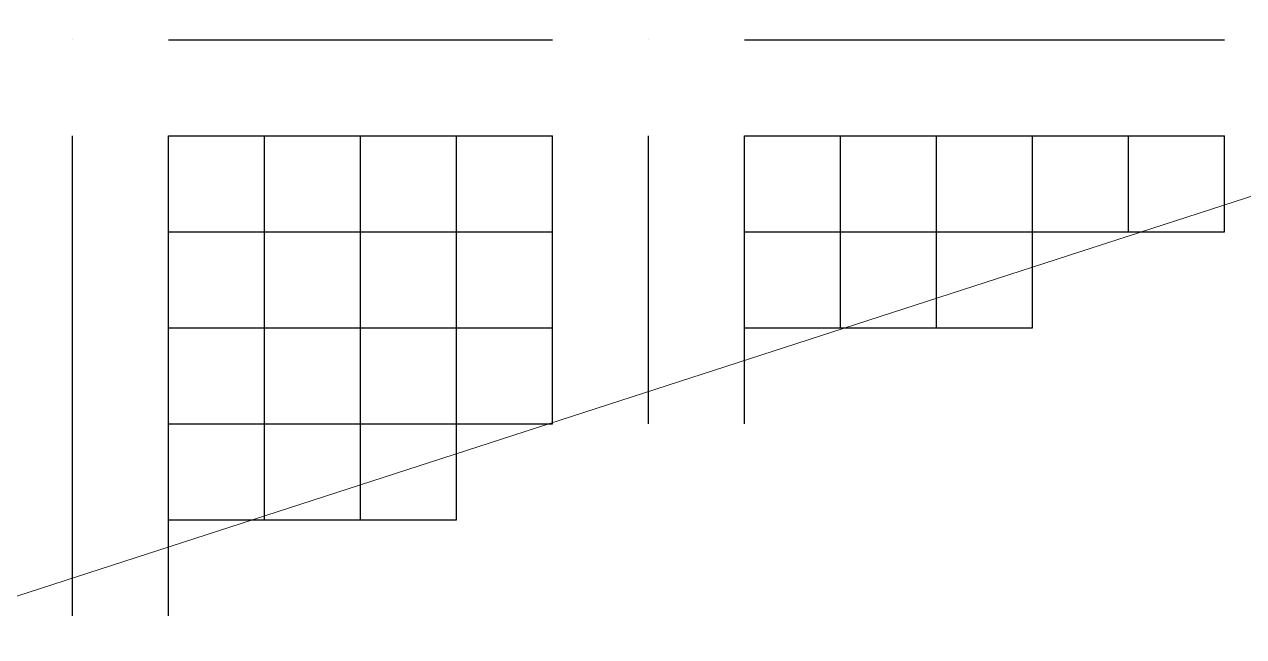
# Model space of a CAD drawing. Header units: millimetres. Extents: x 6 to 745025, y -1528 to 119936.
# Drawn here: x 183.889 to 184.427, y 109.267 to 109.537 of the extents above; entities that cross this region are included whole.
import ezdxf

# ---------------------------------------------------------------- set-up
doc = ezdxf.new("R2010")
doc.units = ezdxf.units.MM
doc.header["$MEASUREMENT"] = 0
doc.layers.get('0').update_dxf_attribs({"linetype": 'CONTINUOUS'})

msp = doc.modelspace()

# ---------------------------------------------------------------- linework, layer by layer
at = {"color": 0, "linetype": 'Continuous', "lineweight": 25, "true_color": 0x000005}
for p, q in [((183.91011, 109.53044), (183.91011, 109.53044)), ((183.91011, 109.53044), (183.91011, 109.53044)), ((183.91011, 109.53044), (183.91011, 109.53044)), ((183.91011, 109.53044), (183.91011, 109.53044)), ((183.91011, 109.53044), (183.91011, 109.53044)), ((183.91011, 109.53044), (183.91011, 109.53044)), ((183.91011, 109.53044), (183.91011, 109.53044)), ((183.91011, 109.53044), (183.91011, 109.53044)), ((183.91011, 109.53044), (183.91011, 109.53044)), ((183.91011, 109.53044), (183.91011, 109.53044)), ((183.91011, 109.53044), (183.91011, 109.53044)), ((183.91011, 109.53044), (183.91011, 109.53044)), ((183.91011, 109.53044), (183.91011, 109.53044)), ((183.91011, 109.53044), (183.91011, 109.53044)), ((183.95244, 109.53044), (183.95244, 109.53044)), ((183.95244, 109.53044), (183.95244, 109.53044)), ((183.95244, 109.53044), (183.95244, 109.53044)), ((183.95244, 109.53044), (183.95244, 109.53044)), ((183.95244, 109.53044), (183.95244, 109.53044)), ((183.95244, 109.53044), (183.95244, 109.53044)), ((183.95244, 109.53044), (183.95244, 109.53044)), ((183.95244, 109.53044), (183.95244, 109.53044)), ((183.99477, 109.53044), (183.99477, 109.53044)), ((183.99477, 109.53044), (183.99477, 109.53044)), ((183.99477, 109.53044), (183.99477, 109.53044)), ((183.99477, 109.53044), (183.99477, 109.53044)), ((183.99477, 109.53044), (183.99477, 109.53044)), ((183.99477, 109.53044), (183.99477, 109.53044)), ((183.99477, 109.53044), (183.99477, 109.53044)), ((184.03711, 109.53044), (184.03711, 109.53044)), ((184.03711, 109.53044), (184.03711, 109.53044)), ((184.03711, 109.53044), (184.03711, 109.53044)), ((184.03711, 109.53044), (184.03711, 109.53044)), ((184.03711, 109.53044), (184.03711, 109.53044)), ((184.03711, 109.53044), (184.03711, 109.53044)), ((184.03711, 109.53044), (184.03711, 109.53044)), ((184.07944, 109.53044), (184.07944, 109.53044)), ((184.07944, 109.53044), (184.07944, 109.53044)), ((184.07944, 109.53044), (184.07944, 109.53044)), ((184.07944, 109.53044), (184.07944, 109.53044)), ((184.07944, 109.53044), (184.07944, 109.53044)), ((184.07944, 109.53044), (184.07944, 109.53044)), ((184.07944, 109.53044), (184.07944, 109.53044)), ((184.12177, 109.53044), (184.12177, 109.53044)), ((184.12177, 109.53044), (184.12177, 109.53044)), ((184.12177, 109.53044), (184.12177, 109.53044)), ((184.12177, 109.53044), (184.12177, 109.53044)), ((184.12177, 109.53044), (184.12177, 109.53044)), ((184.12177, 109.53044), (184.12177, 109.53044)), ((184.12177, 109.53044), (184.12177, 109.53044)), ((184.16411, 109.53044), (184.16411, 109.53044)), ((184.16411, 109.53044), (184.16411, 109.53044)), ((184.16411, 109.53044), (184.16411, 109.53044)), ((184.16411, 109.53044), (184.16411, 109.53044)), ((184.16411, 109.53044), (184.16411, 109.53044)), ((184.16411, 109.53044), (184.16411, 109.53044)), ((184.16411, 109.53044), (184.16411, 109.53044)), ((184.16411, 109.53044), (184.16411, 109.53044)), ((184.16411, 109.53044), (184.16411, 109.53044)), ((184.16411, 109.53044), (184.16411, 109.53044)), ((184.16411, 109.53044), (184.16411, 109.53044)), ((184.16411, 109.53044), (184.16411, 109.53044)), ((184.16411, 109.53044), (184.16411, 109.53044)), ((184.16411, 109.53044), (184.16411, 109.53044)), ((184.20644, 109.53044), (184.20644, 109.53044)), ((184.20644, 109.53044), (184.20644, 109.53044)), ((184.20644, 109.53044), (184.20644, 109.53044)), ((184.20644, 109.53044), (184.20644, 109.53044)), ((184.20644, 109.53044), (184.20644, 109.53044)), ((184.20644, 109.53044), (184.20644, 109.53044)), ((184.20644, 109.53044), (184.20644, 109.53044)), ((184.20644, 109.53044), (184.20644, 109.53044)), ((184.24877, 109.53044), (184.24877, 109.53044)), ((184.24877, 109.53044), (184.24877, 109.53044)), ((184.24877, 109.53044), (184.24877, 109.53044)), ((184.24877, 109.53044), (184.24877, 109.53044)), ((184.24877, 109.53044), (184.24877, 109.53044)), ((184.24877, 109.53044), (184.24877, 109.53044)), ((184.24877, 109.53044), (184.24877, 109.53044)), ((184.29111, 109.53044), (184.29111, 109.53044)), ((184.29111, 109.53044), (184.29111, 109.53044)), ((184.29111, 109.53044), (184.29111, 109.53044)), ((184.29111, 109.53044), (184.29111, 109.53044)), ((184.29111, 109.53044), (184.29111, 109.53044)), ((184.29111, 109.53044), (184.29111, 109.53044)), ((184.29111, 109.53044), (184.29111, 109.53044)), ((184.33344, 109.53044), (184.33344, 109.53044)), ((184.33344, 109.53044), (184.33344, 109.53044)), ((184.33344, 109.53044), (184.33344, 109.53044)), ((184.33344, 109.53044), (184.33344, 109.53044)), ((184.33344, 109.53044), (184.33344, 109.53044)), ((184.33344, 109.53044), (184.33344, 109.53044)), ((184.33344, 109.53044), (184.33344, 109.53044)), ((184.37577, 109.53044), (184.37577, 109.53044)), ((184.37577, 109.53044), (184.37577, 109.53044)), ((184.37577, 109.53044), (184.37577, 109.53044)), ((184.37577, 109.53044), (184.37577, 109.53044)), ((184.37577, 109.53044), (184.37577, 109.53044)), ((184.37577, 109.53044), (184.37577, 109.53044)), ((184.37577, 109.53044), (184.37577, 109.53044)), ((184.41811, 109.53044), (184.41811, 109.53044)), ((184.41811, 109.53044), (184.41811, 109.53044)), ((184.41811, 109.53044), (184.41811, 109.53044)), ((184.41811, 109.53044), (184.41811, 109.53044)), ((184.41811, 109.53044), (184.41811, 109.53044)), ((184.41811, 109.53044), (184.41811, 109.53044)), ((184.41811, 109.53044), (184.41811, 109.53044)), ((183.91011, 109.48811), (183.91011, 109.48811)), ((183.91011, 109.48811), (183.91011, 109.48811)), ((183.91011, 109.48811), (183.91011, 109.48811)), ((183.91011, 109.48811), (183.91011, 109.48811)), ((183.91011, 109.48811), (183.91011, 109.48811)), ((183.91011, 109.48811), (183.91011, 109.48811)), ((183.91011, 109.48811), (183.91011, 109.48811)), ((184.16411, 109.48811), (184.16411, 109.48811)), ((184.16411, 109.48811), (184.16411, 109.48811)), ((184.16411, 109.48811), (184.16411, 109.48811)), ((184.16411, 109.48811), (184.16411, 109.48811)), ((184.16411, 109.48811), (184.16411, 109.48811)), ((184.16411, 109.48811), (184.16411, 109.48811)), ((184.16411, 109.48811), (184.16411, 109.48811)), ((184.33344, 109.44578), (184.33344, 109.48811)), ((184.33344, 109.44578), (184.33344, 109.48811)), ((184.37577, 109.44578), (184.37577, 109.48811)), ((184.37577, 109.44578), (184.37577, 109.48811)), ((184.37577, 109.44578), (184.37577, 109.48811)), ((184.37577, 109.44578), (184.37577, 109.48811)), ((184.37577, 109.44578), (184.37577, 109.48811)), ((184.37577, 109.44578), (184.37577, 109.48811)), ((184.37577, 109.44578), (184.37577, 109.48811)), ((184.41811, 109.44578), (184.41811, 109.48811)), ((184.41811, 109.44578), (184.41811, 109.48811)), ((184.41811, 109.44578), (184.41811, 109.48811)), ((184.41811, 109.44578), (184.41811, 109.48811)), ((184.41811, 109.44578), (184.41811, 109.48811)), ((184.41811, 109.44578), (184.41811, 109.48811)), ((184.41811, 109.44578), (184.41811, 109.48811)), ((183.91011, 109.44578), (183.91011, 109.44578)), ((183.91011, 109.44578), (183.91011, 109.44578)), ((183.91011, 109.44578), (183.91011, 109.44578)), ((183.91011, 109.44578), (183.91011, 109.44578)), ((183.91011, 109.44578), (183.91011, 109.44578)), ((183.91011, 109.44578), (183.91011, 109.44578)), ((183.91011, 109.44578), (183.91011, 109.44578)), ((184.16411, 109.44578), (184.16411, 109.44578)), ((184.16411, 109.44578), (184.16411, 109.44578)), ((184.16411, 109.44578), (184.16411, 109.44578)), ((184.16411, 109.44578), (184.16411, 109.44578)), ((184.16411, 109.44578), (184.16411, 109.44578)), ((184.16411, 109.44578), (184.16411, 109.44578)), ((184.16411, 109.44578), (184.16411, 109.44578)), ((183.91011, 109.40344), (183.91011, 109.40344)), ((183.91011, 109.40344), (183.91011, 109.40344)), ((183.91011, 109.40344), (183.91011, 109.40344)), ((183.91011, 109.40344), (183.91011, 109.40344)), ((183.91011, 109.40344), (183.91011, 109.40344)), ((183.91011, 109.40344), (183.91011, 109.40344)), ((183.91011, 109.40344), (183.91011, 109.40344)), ((184.16411, 109.40344), (184.16411, 109.40344)), ((184.16411, 109.40344), (184.16411, 109.40344)), ((184.16411, 109.40344), (184.16411, 109.40344)), ((184.16411, 109.40344), (184.16411, 109.40344)), ((184.16411, 109.40344), (184.16411, 109.40344)), ((184.16411, 109.40344), (184.16411, 109.40344)), ((184.16411, 109.40344), (184.16411, 109.40344)), ((184.20644, 109.40344), (184.24877, 109.40344)), ((184.20644, 109.40344), (184.24877, 109.40344)), ((184.20644, 109.40344), (184.20644, 109.40344)), ((183.91011, 109.36111), (183.91011, 109.36111)), ((183.91011, 109.36111), (183.91011, 109.36111)), ((183.91011, 109.36111), (183.91011, 109.36111)), ((183.91011, 109.36111), (183.91011, 109.36111)), ((183.91011, 109.36111), (183.91011, 109.36111)), ((183.91011, 109.36111), (183.91011, 109.36111)), ((183.91011, 109.36111), (183.91011, 109.36111)), ((184.16411, 109.36111), (184.16411, 109.36111)), ((184.16411, 109.36111), (184.16411, 109.36111)), ((184.16411, 109.36111), (184.16411, 109.36111)), ((184.16411, 109.36111), (184.16411, 109.36111)), ((184.20644, 109.36111), (184.20644, 109.36111)), ((184.20644, 109.36111), (184.20644, 109.36111)), ((183.91011, 109.31878), (183.91011, 109.31878)), ((183.91011, 109.31878), (183.91011, 109.31878)), ((183.91011, 109.31878), (183.91011, 109.31878)), ((183.91011, 109.31878), (183.91011, 109.31878)), ((183.91011, 109.31878), (183.91011, 109.31878)), ((183.91011, 109.31878), (183.91011, 109.31878)), ((183.91011, 109.31878), (183.91011, 109.31878)), ((183.95244, 109.31878), (183.99477, 109.31878)), ((183.95244, 109.31878), (183.99477, 109.31878)), ((183.95244, 109.31878), (183.95244, 109.31878)), ((183.91011, 109.27644), (183.91011, 109.27644)), ((183.91011, 109.27644), (183.91011, 109.27644)), ((183.91011, 109.27644), (183.91011, 109.27644)), ((183.91011, 109.27644), (183.91011, 109.27644)), ((183.95244, 109.27644), (183.95244, 109.27644)), ((183.95244, 109.27644), (183.95244, 109.27644))]:
    msp.add_line(p, q, dxfattribs=at)
at = {"color": 0, "linetype": 'Continuous', "lineweight": 18, "true_color": 0x000003}
msp.add_lwpolyline([(182.68244, 108.89544), (185.68811, 109.86911), (182.68244, 110.84278)], dxfattribs=at)
at = {"color": 0, "linetype": 'Continuous', "lineweight": 25, "true_color": 0x000005}
for points in [[(183.95244, 109.53044), (183.99477, 109.53044), (184.03711, 109.53044), (184.07944, 109.53044), (184.12177, 109.53044)], [(183.95244, 109.53044), (183.99477, 109.53044), (184.03711, 109.53044), (184.07944, 109.53044), (184.12177, 109.53044)], [(183.95244, 109.53044), (183.99477, 109.53044), (184.03711, 109.53044), (184.07944, 109.53044), (184.12177, 109.53044)], [(183.95244, 109.53044), (183.99477, 109.53044), (184.03711, 109.53044), (184.07944, 109.53044), (184.12177, 109.53044)], [(183.95244, 109.53044), (183.99477, 109.53044), (184.03711, 109.53044), (184.07944, 109.53044), (184.12177, 109.53044)], [(183.95244, 109.53044), (183.99477, 109.53044), (184.03711, 109.53044), (184.07944, 109.53044), (184.12177, 109.53044)], [(183.95244, 109.53044), (183.99477, 109.53044), (184.03711, 109.53044), (184.07944, 109.53044), (184.12177, 109.53044)], [(184.20644, 109.53044), (184.24877, 109.53044), (184.29111, 109.53044), (184.33344, 109.53044), (184.37577, 109.53044), (184.41811, 109.53044)], [(184.20644, 109.53044), (184.24877, 109.53044), (184.29111, 109.53044), (184.33344, 109.53044), (184.37577, 109.53044), (184.41811, 109.53044)], [(184.20644, 109.53044), (184.24877, 109.53044), (184.29111, 109.53044), (184.33344, 109.53044), (184.37577, 109.53044), (184.41811, 109.53044)], [(184.20644, 109.53044), (184.24877, 109.53044), (184.29111, 109.53044), (184.33344, 109.53044), (184.37577, 109.53044), (184.41811, 109.53044)], [(184.20644, 109.53044), (184.24877, 109.53044), (184.29111, 109.53044), (184.33344, 109.53044), (184.37577, 109.53044), (184.41811, 109.53044)], [(184.20644, 109.53044), (184.24877, 109.53044), (184.29111, 109.53044), (184.33344, 109.53044), (184.37577, 109.53044), (184.41811, 109.53044)], [(184.20644, 109.53044), (184.24877, 109.53044), (184.29111, 109.53044), (184.33344, 109.53044), (184.37577, 109.53044), (184.41811, 109.53044)], [(183.91011, 109.27644), (183.91011, 109.31878), (183.91011, 109.36111), (183.91011, 109.40344), (183.91011, 109.44578), (183.91011, 109.48811)], [(183.91011, 109.27644), (183.91011, 109.31878), (183.91011, 109.36111), (183.91011, 109.40344), (183.91011, 109.44578), (183.91011, 109.48811)], [(183.91011, 109.27644), (183.91011, 109.31878), (183.91011, 109.36111), (183.91011, 109.40344), (183.91011, 109.44578), (183.91011, 109.48811)], [(183.91011, 109.27644), (183.91011, 109.31878), (183.91011, 109.36111), (183.91011, 109.40344), (183.91011, 109.44578), (183.91011, 109.48811)], [(183.91011, 109.27644), (183.91011, 109.31878), (183.91011, 109.36111), (183.91011, 109.40344), (183.91011, 109.44578), (183.91011, 109.48811)], [(183.91011, 109.27644), (183.91011, 109.31878), (183.91011, 109.36111), (183.91011, 109.40344), (183.91011, 109.44578), (183.91011, 109.48811)], [(183.91011, 109.27644), (183.91011, 109.31878), (183.91011, 109.36111), (183.91011, 109.40344), (183.91011, 109.44578), (183.91011, 109.48811)], [(183.95244, 109.48811), (183.99477, 109.48811), (184.03711, 109.48811), (184.07944, 109.48811), (184.12177, 109.48811)], [(183.95244, 109.48811), (183.99477, 109.48811), (184.03711, 109.48811), (184.07944, 109.48811), (184.12177, 109.48811)], [(183.95244, 109.48811), (183.99477, 109.48811), (184.03711, 109.48811), (184.07944, 109.48811), (184.12177, 109.48811)], [(183.95244, 109.48811), (183.99477, 109.48811), (184.03711, 109.48811), (184.07944, 109.48811), (184.12177, 109.48811)], [(183.95244, 109.48811), (183.99477, 109.48811), (184.03711, 109.48811), (184.07944, 109.48811), (184.12177, 109.48811)], [(183.95244, 109.48811), (183.99477, 109.48811), (184.03711, 109.48811), (184.07944, 109.48811), (184.12177, 109.48811)], [(183.95244, 109.48811), (183.99477, 109.48811), (184.03711, 109.48811), (184.07944, 109.48811), (184.12177, 109.48811)], [(183.95244, 109.27644), (183.95244, 109.31878), (183.95244, 109.36111), (183.95244, 109.40344), (183.95244, 109.44578), (183.95244, 109.48811)], [(183.95244, 109.27644), (183.95244, 109.31878), (183.95244, 109.36111), (183.95244, 109.40344), (183.95244, 109.44578), (183.95244, 109.48811)], [(183.95244, 109.27644), (183.95244, 109.31878), (183.95244, 109.36111), (183.95244, 109.40344), (183.95244, 109.44578), (183.95244, 109.48811)], [(183.95244, 109.27644), (183.95244, 109.31878), (183.95244, 109.36111), (183.95244, 109.40344), (183.95244, 109.44578), (183.95244, 109.48811)], [(183.95244, 109.27644), (183.95244, 109.31878), (183.95244, 109.36111), (183.95244, 109.40344), (183.95244, 109.44578), (183.95244, 109.48811)], [(183.95244, 109.31878), (183.95244, 109.36111), (183.95244, 109.40344), (183.95244, 109.44578), (183.95244, 109.48811)], [(183.95244, 109.31878), (183.95244, 109.36111), (183.95244, 109.40344), (183.95244, 109.44578), (183.95244, 109.48811)], [(183.95244, 109.31878), (183.95244, 109.36111), (183.95244, 109.40344), (183.95244, 109.44578), (183.95244, 109.48811)], [(183.99477, 109.31878), (183.99477, 109.36111), (183.99477, 109.40344), (183.99477, 109.44578), (183.99477, 109.48811)], [(183.99477, 109.31878), (183.99477, 109.36111), (183.99477, 109.40344), (183.99477, 109.44578), (183.99477, 109.48811)], [(183.99477, 109.31878), (183.99477, 109.36111), (183.99477, 109.40344), (183.99477, 109.44578), (183.99477, 109.48811)], [(183.99477, 109.31878), (183.99477, 109.36111), (183.99477, 109.40344), (183.99477, 109.44578), (183.99477, 109.48811)], [(183.99477, 109.31878), (183.99477, 109.36111), (183.99477, 109.40344), (183.99477, 109.44578), (183.99477, 109.48811)], [(183.99477, 109.31878), (183.99477, 109.36111), (183.99477, 109.40344), (183.99477, 109.44578), (183.99477, 109.48811)], [(183.99477, 109.31878), (183.99477, 109.36111), (183.99477, 109.40344), (183.99477, 109.44578), (183.99477, 109.48811)], [(184.03711, 109.31878), (184.03711, 109.36111), (184.03711, 109.40344), (184.03711, 109.44578), (184.03711, 109.48811)], [(184.03711, 109.31878), (184.03711, 109.36111), (184.03711, 109.40344), (184.03711, 109.44578), (184.03711, 109.48811)], [(184.03711, 109.31878), (184.03711, 109.36111), (184.03711, 109.40344), (184.03711, 109.44578), (184.03711, 109.48811)], [(184.03711, 109.31878), (184.03711, 109.36111), (184.03711, 109.40344), (184.03711, 109.44578), (184.03711, 109.48811)], [(184.03711, 109.31878), (184.03711, 109.36111), (184.03711, 109.40344), (184.03711, 109.44578), (184.03711, 109.48811)], [(184.03711, 109.31878), (184.03711, 109.36111), (184.03711, 109.40344), (184.03711, 109.44578), (184.03711, 109.48811)], [(184.03711, 109.31878), (184.03711, 109.36111), (184.03711, 109.40344), (184.03711, 109.44578), (184.03711, 109.48811)], [(184.07944, 109.31878), (184.07944, 109.36111), (184.07944, 109.40344), (184.07944, 109.44578), (184.07944, 109.48811)], [(184.07944, 109.31878), (184.07944, 109.36111), (184.07944, 109.40344), (184.07944, 109.44578), (184.07944, 109.48811)], [(184.07944, 109.31878), (184.07944, 109.36111), (184.07944, 109.40344), (184.07944, 109.44578), (184.07944, 109.48811)], [(184.07944, 109.31878), (184.07944, 109.36111), (184.07944, 109.40344), (184.07944, 109.44578), (184.07944, 109.48811)], [(184.07944, 109.36111), (184.07944, 109.40344), (184.07944, 109.44578), (184.07944, 109.48811)], [(184.07944, 109.36111), (184.07944, 109.40344), (184.07944, 109.44578), (184.07944, 109.48811)], [(184.07944, 109.36111), (184.07944, 109.40344), (184.07944, 109.44578), (184.07944, 109.48811)], [(184.12177, 109.36111), (184.12177, 109.40344), (184.12177, 109.44578), (184.12177, 109.48811)], [(184.12177, 109.36111), (184.12177, 109.40344), (184.12177, 109.44578), (184.12177, 109.48811)], [(184.12177, 109.36111), (184.12177, 109.40344), (184.12177, 109.44578), (184.12177, 109.48811)], [(184.12177, 109.36111), (184.12177, 109.40344), (184.12177, 109.44578), (184.12177, 109.48811)], [(184.12177, 109.36111), (184.12177, 109.40344), (184.12177, 109.44578), (184.12177, 109.48811)], [(184.12177, 109.36111), (184.12177, 109.40344), (184.12177, 109.44578), (184.12177, 109.48811)], [(184.12177, 109.36111), (184.12177, 109.40344), (184.12177, 109.44578), (184.12177, 109.48811)], [(184.16411, 109.36111), (184.16411, 109.40344), (184.16411, 109.44578), (184.16411, 109.48811)], [(184.16411, 109.36111), (184.16411, 109.40344), (184.16411, 109.44578), (184.16411, 109.48811)], [(184.16411, 109.36111), (184.16411, 109.40344), (184.16411, 109.44578), (184.16411, 109.48811)], [(184.16411, 109.36111), (184.16411, 109.40344), (184.16411, 109.44578), (184.16411, 109.48811)], [(184.16411, 109.36111), (184.16411, 109.40344), (184.16411, 109.44578), (184.16411, 109.48811)], [(184.16411, 109.36111), (184.16411, 109.40344), (184.16411, 109.44578), (184.16411, 109.48811)], [(184.16411, 109.36111), (184.16411, 109.40344), (184.16411, 109.44578), (184.16411, 109.48811)], [(184.20644, 109.48811), (184.24877, 109.48811), (184.29111, 109.48811), (184.33344, 109.48811), (184.37577, 109.48811), (184.41811, 109.48811)], [(184.20644, 109.48811), (184.24877, 109.48811), (184.29111, 109.48811), (184.33344, 109.48811), (184.37577, 109.48811), (184.41811, 109.48811)], [(184.20644, 109.48811), (184.24877, 109.48811), (184.29111, 109.48811), (184.33344, 109.48811), (184.37577, 109.48811), (184.41811, 109.48811)], [(184.20644, 109.48811), (184.24877, 109.48811), (184.29111, 109.48811), (184.33344, 109.48811), (184.37577, 109.48811), (184.41811, 109.48811)], [(184.20644, 109.48811), (184.24877, 109.48811), (184.29111, 109.48811), (184.33344, 109.48811), (184.37577, 109.48811), (184.41811, 109.48811)], [(184.20644, 109.48811), (184.24877, 109.48811), (184.29111, 109.48811), (184.33344, 109.48811), (184.37577, 109.48811), (184.41811, 109.48811)], [(184.20644, 109.48811), (184.24877, 109.48811), (184.29111, 109.48811), (184.33344, 109.48811), (184.37577, 109.48811), (184.41811, 109.48811)], [(184.20644, 109.36111), (184.20644, 109.40344), (184.20644, 109.44578), (184.20644, 109.48811)], [(184.20644, 109.36111), (184.20644, 109.40344), (184.20644, 109.44578), (184.20644, 109.48811)], [(184.20644, 109.36111), (184.20644, 109.40344), (184.20644, 109.44578), (184.20644, 109.48811)], [(184.20644, 109.36111), (184.20644, 109.40344), (184.20644, 109.44578), (184.20644, 109.48811)], [(184.20644, 109.36111), (184.20644, 109.40344), (184.20644, 109.44578), (184.20644, 109.48811)], [(184.20644, 109.40344), (184.20644, 109.44578), (184.20644, 109.48811)], [(184.20644, 109.40344), (184.20644, 109.44578), (184.20644, 109.48811)], [(184.20644, 109.40344), (184.20644, 109.44578), (184.20644, 109.48811)], [(184.24877, 109.40344), (184.24877, 109.44578), (184.24877, 109.48811)], [(184.24877, 109.40344), (184.24877, 109.44578), (184.24877, 109.48811)], [(184.24877, 109.40344), (184.24877, 109.44578), (184.24877, 109.48811)], [(184.24877, 109.40344), (184.24877, 109.44578), (184.24877, 109.48811)], [(184.24877, 109.40344), (184.24877, 109.44578), (184.24877, 109.48811)], [(184.24877, 109.40344), (184.24877, 109.44578), (184.24877, 109.48811)], [(184.24877, 109.40344), (184.24877, 109.44578), (184.24877, 109.48811)], [(184.29111, 109.40344), (184.29111, 109.44578), (184.29111, 109.48811)], [(184.29111, 109.40344), (184.29111, 109.44578), (184.29111, 109.48811)], [(184.29111, 109.40344), (184.29111, 109.44578), (184.29111, 109.48811)], [(184.29111, 109.40344), (184.29111, 109.44578), (184.29111, 109.48811)], [(184.29111, 109.40344), (184.29111, 109.44578), (184.29111, 109.48811)], [(184.29111, 109.40344), (184.29111, 109.44578), (184.29111, 109.48811)], [(184.29111, 109.40344), (184.29111, 109.44578), (184.29111, 109.48811)], [(184.33344, 109.40344), (184.33344, 109.44578), (184.33344, 109.48811)], [(184.33344, 109.40344), (184.33344, 109.44578), (184.33344, 109.48811)], [(184.33344, 109.40344), (184.33344, 109.44578), (184.33344, 109.48811)], [(184.33344, 109.40344), (184.33344, 109.44578), (184.33344, 109.48811)], [(184.33344, 109.40344), (184.33344, 109.44578), (184.33344, 109.48811)], [(183.95244, 109.44578), (183.99477, 109.44578), (184.03711, 109.44578), (184.07944, 109.44578), (184.12177, 109.44578)], [(183.95244, 109.44578), (183.99477, 109.44578), (184.03711, 109.44578), (184.07944, 109.44578), (184.12177, 109.44578)], [(183.95244, 109.44578), (183.99477, 109.44578), (184.03711, 109.44578), (184.07944, 109.44578), (184.12177, 109.44578)], [(183.95244, 109.44578), (183.99477, 109.44578), (184.03711, 109.44578), (184.07944, 109.44578), (184.12177, 109.44578)], [(183.95244, 109.44578), (183.99477, 109.44578), (184.03711, 109.44578), (184.07944, 109.44578), (184.12177, 109.44578)], [(183.95244, 109.44578), (183.99477, 109.44578), (184.03711, 109.44578), (184.07944, 109.44578), (184.12177, 109.44578)], [(183.95244, 109.44578), (183.99477, 109.44578), (184.03711, 109.44578), (184.07944, 109.44578), (184.12177, 109.44578)], [(184.20644, 109.44578), (184.24877, 109.44578), (184.29111, 109.44578), (184.33344, 109.44578), (184.37577, 109.44578), (184.41811, 109.44578)], [(184.20644, 109.44578), (184.24877, 109.44578), (184.29111, 109.44578), (184.33344, 109.44578), (184.37577, 109.44578), (184.41811, 109.44578)], [(184.20644, 109.44578), (184.24877, 109.44578), (184.29111, 109.44578), (184.33344, 109.44578), (184.37577, 109.44578), (184.41811, 109.44578)], [(184.20644, 109.44578), (184.24877, 109.44578), (184.29111, 109.44578), (184.33344, 109.44578), (184.37577, 109.44578), (184.41811, 109.44578)], [(184.20644, 109.44578), (184.24877, 109.44578), (184.29111, 109.44578), (184.33344, 109.44578), (184.37577, 109.44578)], [(184.20644, 109.44578), (184.24877, 109.44578), (184.29111, 109.44578), (184.33344, 109.44578), (184.37577, 109.44578)], [(184.20644, 109.44578), (184.24877, 109.44578), (184.29111, 109.44578), (184.33344, 109.44578)], [(183.95244, 109.40344), (183.99477, 109.40344), (184.03711, 109.40344), (184.07944, 109.40344), (184.12177, 109.40344)], [(183.95244, 109.40344), (183.99477, 109.40344), (184.03711, 109.40344), (184.07944, 109.40344), (184.12177, 109.40344)], [(183.95244, 109.40344), (183.99477, 109.40344), (184.03711, 109.40344), (184.07944, 109.40344), (184.12177, 109.40344)], [(183.95244, 109.40344), (183.99477, 109.40344), (184.03711, 109.40344), (184.07944, 109.40344), (184.12177, 109.40344)], [(183.95244, 109.40344), (183.99477, 109.40344), (184.03711, 109.40344), (184.07944, 109.40344), (184.12177, 109.40344)], [(183.95244, 109.40344), (183.99477, 109.40344), (184.03711, 109.40344), (184.07944, 109.40344), (184.12177, 109.40344)], [(183.95244, 109.40344), (183.99477, 109.40344), (184.03711, 109.40344), (184.07944, 109.40344), (184.12177, 109.40344)], [(184.20644, 109.40344), (184.24877, 109.40344), (184.29111, 109.40344), (184.33344, 109.40344)], [(184.20644, 109.40344), (184.24877, 109.40344), (184.29111, 109.40344), (184.33344, 109.40344)], [(184.20644, 109.40344), (184.24877, 109.40344), (184.29111, 109.40344)], [(184.20644, 109.40344), (184.24877, 109.40344), (184.29111, 109.40344)], [(183.95244, 109.36111), (183.99477, 109.36111), (184.03711, 109.36111), (184.07944, 109.36111), (184.12177, 109.36111)], [(183.95244, 109.36111), (183.99477, 109.36111), (184.03711, 109.36111), (184.07944, 109.36111), (184.12177, 109.36111)], [(183.95244, 109.36111), (183.99477, 109.36111), (184.03711, 109.36111), (184.07944, 109.36111), (184.12177, 109.36111)], [(183.95244, 109.36111), (183.99477, 109.36111), (184.03711, 109.36111), (184.07944, 109.36111), (184.12177, 109.36111)], [(183.95244, 109.36111), (183.99477, 109.36111), (184.03711, 109.36111), (184.07944, 109.36111), (184.12177, 109.36111)], [(183.95244, 109.36111), (183.99477, 109.36111), (184.03711, 109.36111), (184.07944, 109.36111), (184.12177, 109.36111)], [(183.95244, 109.36111), (183.99477, 109.36111), (184.03711, 109.36111), (184.07944, 109.36111)], [(183.95244, 109.31878), (183.99477, 109.31878), (184.03711, 109.31878), (184.07944, 109.31878)], [(183.95244, 109.31878), (183.99477, 109.31878), (184.03711, 109.31878), (184.07944, 109.31878)], [(183.95244, 109.31878), (183.99477, 109.31878), (184.03711, 109.31878)], [(183.95244, 109.31878), (183.99477, 109.31878), (184.03711, 109.31878)]]:
    msp.add_lwpolyline(points, dxfattribs=at)

doc.saveas('drawing.dxf')
